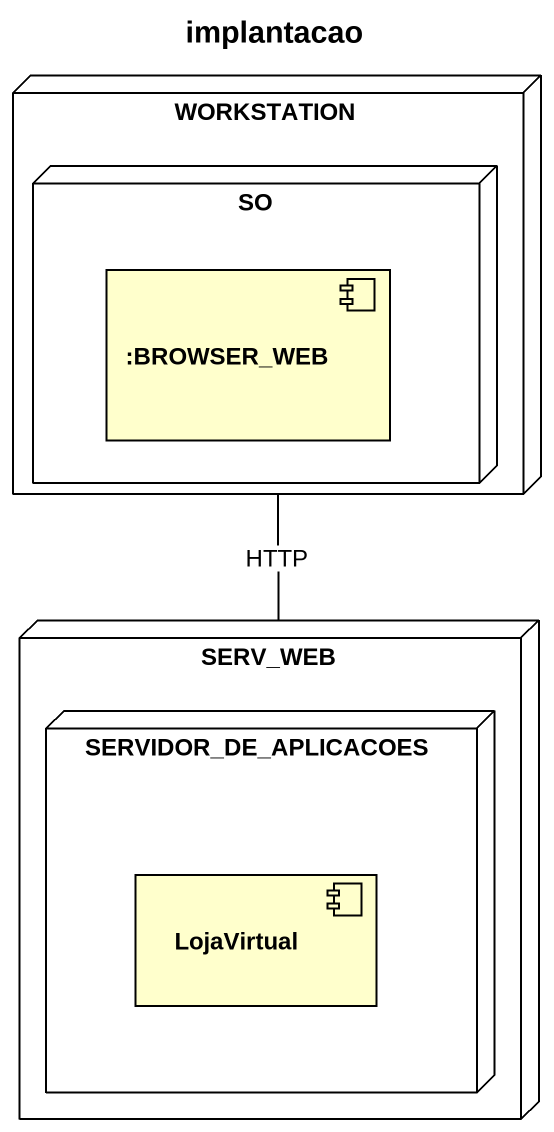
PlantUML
@startuml
title implantacao
node WORKSTATION {
  node SO {
    component ":BROWSER_WEB" as BROWSER_WEB
  }
}
node SERV_WEB {
  node SERVIDOR_DE_APLICACOES {
    component LojaVirtual
  }
}
WORKSTATION -- SERV_WEB : HTTP
@enduml
